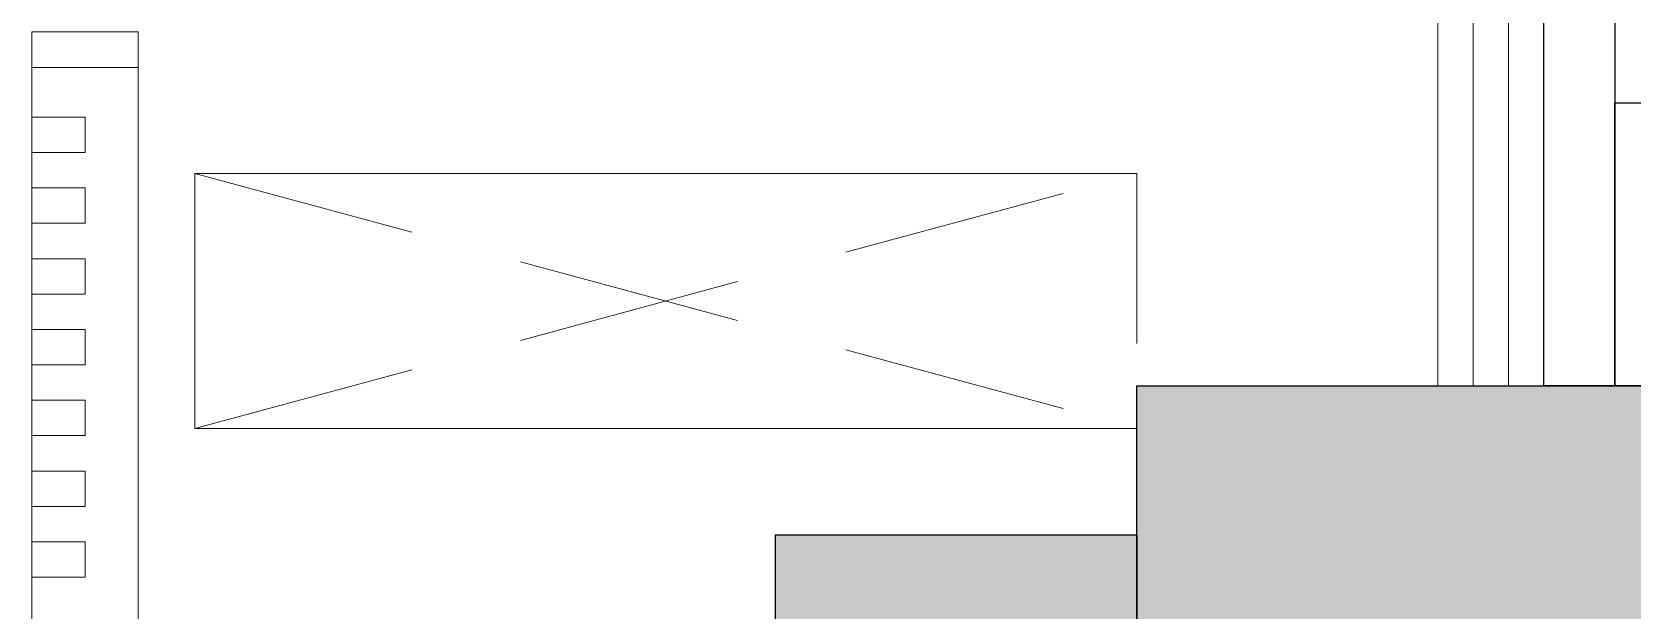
# Model space of a CAD drawing. Header units: millimetres. Extents: x 307301 to 459443, y -2888111 to -2805601.
# Drawn here: x 308874 to 311133, y -2814809 to -2813993 of the extents above; entities that cross this region are included whole.
import ezdxf

# ---------------------------------------------------------------- set-up
doc = ezdxf.new("R2010")
doc.units = ezdxf.units.MM
doc.header["$LTSCALE"] = 10
doc.header["$MEASUREMENT"] = 0
doc.linetypes.add('DASHED', pattern=[19.05, 12.7, -6.35])
doc.linetypes.add('HIDDEN', pattern=[9.525, 6.35, -3.175])
for name, color, linetype in [('COL', 2, 'Continuous'), ('PDA FURNITURE', 6, 'Continuous'), ('WALL - PDA', 1, 'Continuous')]:
    doc.layers.add(name, color=color, linetype=linetype)
for name, color, linetype, lineweight in [('COLUMN HATCH', 252, 'Continuous', 5), ('DOTTED', 7, 'DASHED', 5), ('ELEV', 143, 'Continuous', 9), ('HATCH WALL', 8, 'Continuous', 0), ('sanitary', 251, 'Continuous', 9), ('WIN', 5, 'Continuous', 9)]:
    doc.layers.add(name, color=color, linetype=linetype, lineweight=lineweight)

# ---------------------------------------------------------------- blocks, each defined once
blk = doc.blocks.new('A$C9a3b0c70')
at = {"layer": 'COLUMN HATCH'}
h = blk.add_hatch(color=252, dxfattribs=at)
h.dxf.hatch_style = 1
h.paths.add_polyline_path([(5679.9, 18782.3), (6874.9, 18782.3), (6874.9, 18422.3), (5679.9, 18422.3)])
at = {"layer": 'COL', "elevation": 0.1}
blk.add_lwpolyline([(5679.9, 18782.3), (6874.9, 18782.3), (6874.9, 18422.3), (5679.9, 18422.3)], close=True, dxfattribs=at)
blk = doc.blocks.new('*U31')
at = {"layer": 'WIN'}
for p, q in [((7736.6, -264052.8), (8486.6, -264052.8)), ((7736.6, -264102.8), (8486.6, -264102.8))]:
    blk.add_line(p, q, dxfattribs=at)
blk.add_lwpolyline([(7736.6, -264002.8), (8486.6, -264002.8), (8486.6, -264152.8), (7736.6, -264152.8)], close=True, dxfattribs=at)

msp = doc.modelspace()

# ---------------------------------------------------------------- hatches: boundary and pattern name
at = {"layer": 'HATCH WALL'}
msp.add_hatch(color=7, dxfattribs=at).paths.add_polyline_path([(309924.1, -2814702.9), (310434.1, -2814702.9), (310434.1, -2814852.9), (310074.1, -2814852.9), (310074.1, -2815782.9), (309924.1, -2815782.9)])

# ---------------------------------------------------------------- linework, layer by layer
at = {"layer": 'DOTTED', "color": 0, "ltscale": 50}
for p, q in [((308874.1, -2813992.9), (308874.1, -2815882.9)), ((309024.1, -2813992.9), (309024.1, -2815882.9))]:
    msp.add_line(p, q, dxfattribs=at)
at = {"layer": 'DOTTED', "color": 8, "linetype": 'HIDDEN', "ltscale": 5}
for p, q in [((309104.1, -2814552.9), (310434.1, -2814192.9)), ((309104.1, -2814192.9), (310434.1, -2814552.9))]:
    msp.add_line(p, q, dxfattribs=at)
at = {"layer": 'ELEV', "ltscale": 50}
for p, q in [((309104.1, -2814192.9), (309104.1, -2814552.9)), ((310434.1, -2814192.9), (309104.1, -2814192.9)), ((310434.1, -2814432.9), (310434.1, -2814192.9)), ((310434.1, -2814552.9), (309104.1, -2814552.9))]:
    msp.add_line(p, q, dxfattribs=at)
at = {"layer": 'PDA FURNITURE', "elevation": 0.1}
msp.add_lwpolyline([(324324.1, -2818642.9), (320504.1, -2818647.8), (320504.1, -2823807.9), (319504.1, -2823807.9), (319504.1, -2825712.9), (312944.1, -2825712.9), (312944.1, -2823807.9), (312444.1, -2823807.9), (312444.1, -2825407.9), (310934.1, -2825407.9), (310934.1, -2821218.1), (311629, -2821218.1), (311629, -2820797.9), (309474.1, -2820802.9), (309474.1, -2816532.9), (311052.5, -2816532.9), (311052.5, -2816382.9), (310074.1, -2816382.9), (310074.1, -2814852.9), (311629.1, -2814852.9), (311629.1, -2814492.9), (311009, -2814492.9), (311009, -2812252.9)], dxfattribs=at)
for points in [[(311109.1, -2814492.9), (311009, -2814492.9), (311009, -2812252.9), (311109.1, -2812252.9)], [(312524.1, -2814492.9), (311109.1, -2814492.9), (311109.1, -2814092.9), (312524.1, -2814092.9)]]:
    msp.add_lwpolyline(points, close=True, dxfattribs=at)
at = {"layer": 'sanitary', "ltscale": 50, "elevation": 0}
for points in [[(309024.1, -2814042.9), (308874.1, -2814042.9), (308874.1, -2813992.9), (309024.1, -2813992.9)], [(308949.1, -2814163.2), (308874.1, -2814163.2), (308874.1, -2814113.2), (308949.1, -2814113.2)], [(308949.1, -2814263.1), (308874.1, -2814263.1), (308874.1, -2814213.1), (308949.1, -2814213.1)], [(308949.1, -2814363.1), (308874.1, -2814363.1), (308874.1, -2814313.1), (308949.1, -2814313.1)], [(308949.1, -2814463.1), (308874.1, -2814463.1), (308874.1, -2814413.1), (308949.1, -2814413.1)], [(308949.1, -2814563), (308874.1, -2814563), (308874.1, -2814513), (308949.1, -2814513)], [(308949.1, -2814663), (308874.1, -2814663), (308874.1, -2814613), (308949.1, -2814613)], [(308949.1, -2814763), (308874.1, -2814763), (308874.1, -2814713), (308949.1, -2814713)]]:
    msp.add_lwpolyline(points, close=True, dxfattribs=at)
at = {"layer": 'WALL - PDA', "elevation": 0}
msp.add_lwpolyline([(309924.1, -2814702.9), (310434.1, -2814702.9), (310434.1, -2814852.9), (310074.1, -2814852.9), (310074.1, -2815782.9), (309924.1, -2815782.9)], close=True, dxfattribs=at)

# ---------------------------------------------------------------- block references
msp.add_blockref('A$C9a3b0c70', (304754.2, -2833275.2))
at = {"rotation": 270}
msp.add_blockref('*U31', (575011.8, -2806006.3), dxfattribs=at)

doc.saveas('drawing.dxf')
